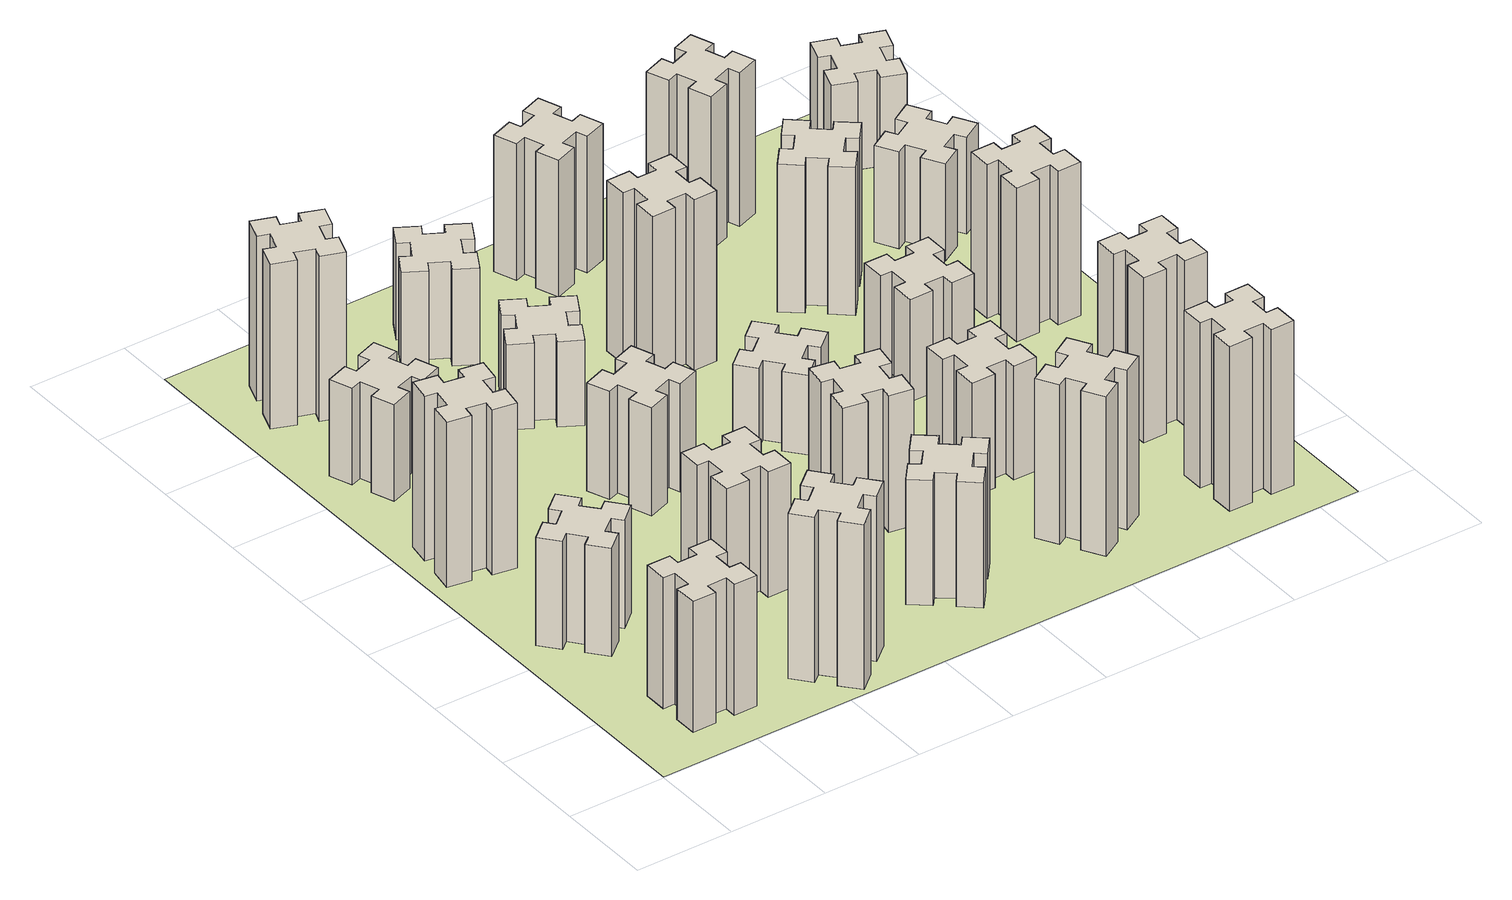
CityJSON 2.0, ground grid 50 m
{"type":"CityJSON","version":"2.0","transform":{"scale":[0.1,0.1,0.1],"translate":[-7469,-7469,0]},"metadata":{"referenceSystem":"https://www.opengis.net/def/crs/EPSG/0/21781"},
"CityObjects":{
"building1":{"type":"Building","attributes":{"class":"1000","function":"1000","usage":"1000","yearOfConstruction":2016,"roofType":"1000","measuredHeight":69,"storeysAboveGround":30,"storeysBelowGround":0},"geometry":[{"type":"Solid","lod":"1","boundaries":[[[[0,1,2,3,4,5,6,7,8,9,10,11,12,13,14,15,16,17,18,19]],[[17,16,20,21]],[[16,15,22,20]],[[15,14,23,22]],[[14,13,24,23]],[[13,12,25,24]],[[12,11,26,25]],[[11,10,27,26]],[[10,9,28,27]],[[9,8,29,28]],[[8,7,30,29]],[[7,6,31,30]],[[6,5,32,31]],[[5,4,33,32]],[[4,3,34,33]],[[3,2,35,34]],[[2,1,36,35]],[[1,0,37,36]],[[0,19,38,37]],[[19,18,39,38]],[[18,17,21,39]],[[24,25,26,27,28,29,30,31,32,33,34,35,36,37,38,39,21,20,22,23]]]]}]},
"building2":{"type":"Building","attributes":{"class":"1000","function":"1000","usage":"1000","yearOfConstruction":2016,"roofType":"1000","measuredHeight":57,"storeysAboveGround":30,"storeysBelowGround":0},"geometry":[{"type":"Solid","lod":"1","boundaries":[[[[40,41,42,43,44,45,46,47,48,49,50,51,52,53,54,55,56,57,58,59]],[[57,56,60,61]],[[56,55,62,60]],[[55,54,63,62]],[[54,53,64,63]],[[53,52,65,64]],[[52,51,66,65]],[[51,50,67,66]],[[50,49,68,67]],[[49,48,69,68]],[[48,47,70,69]],[[47,46,71,70]],[[46,45,72,71]],[[45,44,73,72]],[[44,43,74,73]],[[43,42,75,74]],[[42,41,76,75]],[[41,40,77,76]],[[40,59,78,77]],[[59,58,79,78]],[[58,57,61,79]],[[64,65,66,67,68,69,70,71,72,73,74,75,76,77,78,79,61,60,62,63]]]]}]},
"building3":{"type":"Building","attributes":{"class":"1000","function":"1000","usage":"1000","yearOfConstruction":2016,"roofType":"1000","measuredHeight":87,"storeysAboveGround":30,"storeysBelowGround":0},"geometry":[{"type":"Solid","lod":"1","boundaries":[[[[80,81,82,83,84,85,86,87,88,89,90,91,92,93,94,95,96,97,98,99]],[[97,96,100,101]],[[96,95,102,100]],[[95,94,103,102]],[[94,93,104,103]],[[93,92,105,104]],[[92,91,106,105]],[[91,90,107,106]],[[90,89,108,107]],[[89,88,109,108]],[[88,87,110,109]],[[87,86,111,110]],[[86,85,112,111]],[[85,84,113,112]],[[84,83,114,113]],[[83,82,115,114]],[[82,81,116,115]],[[81,80,117,116]],[[80,99,118,117]],[[99,98,119,118]],[[98,97,101,119]],[[104,105,106,107,108,109,110,111,112,113,114,115,116,117,118,119,101,100,102,103]]]]}]},
"building4":{"type":"Building","attributes":{"class":"1000","function":"1000","usage":"1000","yearOfConstruction":2016,"roofType":"1000","measuredHeight":51,"storeysAboveGround":30,"storeysBelowGround":0},"geometry":[{"type":"Solid","lod":"1","boundaries":[[[[120,121,122,123,124,125,126,127,128,129,130,131,132,133,134,135,136,137,138,139]],[[137,136,140,141]],[[136,135,142,140]],[[135,134,143,142]],[[134,133,144,143]],[[133,132,145,144]],[[132,131,146,145]],[[131,130,147,146]],[[130,129,148,147]],[[129,128,149,148]],[[128,127,150,149]],[[127,126,151,150]],[[126,125,152,151]],[[125,124,153,152]],[[124,123,154,153]],[[123,122,155,154]],[[122,121,156,155]],[[121,120,157,156]],[[120,139,158,157]],[[139,138,159,158]],[[138,137,141,159]],[[144,145,146,147,148,149,150,151,152,153,154,155,156,157,158,159,141,140,142,143]]]]}]},
"building5":{"type":"Building","attributes":{"class":"1000","function":"1000","usage":"1000","yearOfConstruction":2016,"roofType":"1000","measuredHeight":87,"storeysAboveGround":30,"storeysBelowGround":0},"geometry":[{"type":"Solid","lod":"1","boundaries":[[[[160,161,162,163,164,165,166,167,168,169,170,171,172,173,174,175,176,177,178,179]],[[177,176,180,181]],[[176,175,182,180]],[[175,174,183,182]],[[174,173,184,183]],[[173,172,185,184]],[[172,171,186,185]],[[171,170,187,186]],[[170,169,188,187]],[[169,168,189,188]],[[168,167,190,189]],[[167,166,191,190]],[[166,165,192,191]],[[165,164,193,192]],[[164,163,194,193]],[[163,162,195,194]],[[162,161,196,195]],[[161,160,197,196]],[[160,179,198,197]],[[179,178,199,198]],[[178,177,181,199]],[[184,185,186,187,188,189,190,191,192,193,194,195,196,197,198,199,181,180,182,183]]]]}]},
"building6":{"type":"Building","attributes":{"class":"1000","function":"1000","usage":"1000","yearOfConstruction":2016,"roofType":"1000","measuredHeight":87,"storeysAboveGround":30,"storeysBelowGround":0},"geometry":[{"type":"Solid","lod":"1","boundaries":[[[[200,201,202,203,204,205,206,207,208,209,210,211,212,213,214,215,216,217,218,219]],[[217,216,220,221]],[[216,215,222,220]],[[215,214,223,222]],[[214,213,224,223]],[[213,212,225,224]],[[212,211,226,225]],[[211,210,227,226]],[[210,209,228,227]],[[209,208,229,228]],[[208,207,230,229]],[[207,206,231,230]],[[206,205,232,231]],[[205,204,233,232]],[[204,203,234,233]],[[203,202,235,234]],[[202,201,236,235]],[[201,200,237,236]],[[200,219,238,237]],[[219,218,239,238]],[[218,217,221,239]],[[224,225,226,227,228,229,230,231,232,233,234,235,236,237,238,239,221,220,222,223]]]]}]},
"building7":{"type":"Building","attributes":{"class":"1000","function":"1000","usage":"1000","yearOfConstruction":2016,"roofType":"1000","measuredHeight":66,"storeysAboveGround":30,"storeysBelowGround":0},"geometry":[{"type":"Solid","lod":"1","boundaries":[[[[240,241,242,243,244,245,246,247,248,249,250,251,252,253,254,255,256,257,258,259]],[[257,256,260,261]],[[256,255,262,260]],[[255,254,263,262]],[[254,253,264,263]],[[253,252,265,264]],[[252,251,266,265]],[[251,250,267,266]],[[250,249,268,267]],[[249,248,269,268]],[[248,247,270,269]],[[247,246,271,270]],[[246,245,272,271]],[[245,244,273,272]],[[244,243,274,273]],[[243,242,275,274]],[[242,241,276,275]],[[241,240,277,276]],[[240,259,278,277]],[[259,258,279,278]],[[258,257,261,279]],[[264,265,266,267,268,269,270,271,272,273,274,275,276,277,278,279,261,260,262,263]]]]}]},
"building8":{"type":"Building","attributes":{"class":"1000","function":"1000","usage":"1000","yearOfConstruction":2016,"roofType":"1000","measuredHeight":57,"storeysAboveGround":30,"storeysBelowGround":0},"geometry":[{"type":"Solid","lod":"1","boundaries":[[[[280,281,282,283,284,285,286,287,288,289,290,291,292,293,294,295,296,297,298,299]],[[297,296,300,301]],[[296,295,302,300]],[[295,294,303,302]],[[294,293,304,303]],[[293,292,305,304]],[[292,291,306,305]],[[291,290,307,306]],[[290,289,308,307]],[[289,288,309,308]],[[288,287,310,309]],[[287,286,311,310]],[[286,285,312,311]],[[285,284,313,312]],[[284,283,314,313]],[[283,282,315,314]],[[282,281,316,315]],[[281,280,317,316]],[[280,299,318,317]],[[299,298,319,318]],[[298,297,301,319]],[[304,305,306,307,308,309,310,311,312,313,314,315,316,317,318,319,301,300,302,303]]]]}]},
"building9":{"type":"Building","attributes":{"class":"1000","function":"1000","usage":"1000","yearOfConstruction":2016,"roofType":"1000","measuredHeight":45,"storeysAboveGround":30,"storeysBelowGround":0},"geometry":[{"type":"Solid","lod":"1","boundaries":[[[[320,321,322,323,324,325,326,327,328,329,330,331,332,333,334,335,336,337,338,339]],[[337,336,340,341]],[[336,335,342,340]],[[335,334,343,342]],[[334,333,344,343]],[[333,332,345,344]],[[332,331,346,345]],[[331,330,347,346]],[[330,329,348,347]],[[329,328,349,348]],[[328,327,350,349]],[[327,326,351,350]],[[326,325,352,351]],[[325,324,353,352]],[[324,323,354,353]],[[323,322,355,354]],[[322,321,356,355]],[[321,320,357,356]],[[320,339,358,357]],[[339,338,359,358]],[[338,337,341,359]],[[344,345,346,347,348,349,350,351,352,353,354,355,356,357,358,359,341,340,342,343]]]]}]},
"building10":{"type":"Building","attributes":{"class":"1000","function":"1000","usage":"1000","yearOfConstruction":2016,"roofType":"1000","measuredHeight":66,"storeysAboveGround":30,"storeysBelowGround":0},"geometry":[{"type":"Solid","lod":"1","boundaries":[[[[360,361,362,363,364,365,366,367,368,369,370,371,372,373,374,375,376,377,378,379]],[[377,376,380,381]],[[376,375,382,380]],[[375,374,383,382]],[[374,373,384,383]],[[373,372,385,384]],[[372,371,386,385]],[[371,370,387,386]],[[370,369,388,387]],[[369,368,389,388]],[[368,367,390,389]],[[367,366,391,390]],[[366,365,392,391]],[[365,364,393,392]],[[364,363,394,393]],[[363,362,395,394]],[[362,361,396,395]],[[361,360,397,396]],[[360,379,398,397]],[[379,378,399,398]],[[378,377,381,399]],[[384,385,386,387,388,389,390,391,392,393,394,395,396,397,398,399,381,380,382,383]]]]}]},
"building11":{"type":"Building","attributes":{"class":"1000","function":"1000","usage":"1000","yearOfConstruction":2016,"roofType":"1000","measuredHeight":51,"storeysAboveGround":30,"storeysBelowGround":0},"geometry":[{"type":"Solid","lod":"1","boundaries":[[[[400,401,402,403,404,405,406,407,408,409,410,411,412,413,414,415,416,417,418,419]],[[417,416,420,421]],[[416,415,422,420]],[[415,414,423,422]],[[414,413,424,423]],[[413,412,425,424]],[[412,411,426,425]],[[411,410,427,426]],[[410,409,428,427]],[[409,408,429,428]],[[408,407,430,429]],[[407,406,431,430]],[[406,405,432,431]],[[405,404,433,432]],[[404,403,434,433]],[[403,402,435,434]],[[402,401,436,435]],[[401,400,437,436]],[[400,419,438,437]],[[419,418,439,438]],[[418,417,421,439]],[[424,425,426,427,428,429,430,431,432,433,434,435,436,437,438,439,421,420,422,423]]]]}]},
"building12":{"type":"Building","attributes":{"class":"1000","function":"1000","usage":"1000","yearOfConstruction":2016,"roofType":"1000","measuredHeight":72,"storeysAboveGround":30,"storeysBelowGround":0},"geometry":[{"type":"Solid","lod":"1","boundaries":[[[[440,441,442,443,444,445,446,447,448,449,450,451,452,453,454,455,456,457,458,459]],[[457,456,460,461]],[[456,455,462,460]],[[455,454,463,462]],[[454,453,464,463]],[[453,452,465,464]],[[452,451,466,465]],[[451,450,467,466]],[[450,449,468,467]],[[449,448,469,468]],[[448,447,470,469]],[[447,446,471,470]],[[446,445,472,471]],[[445,444,473,472]],[[444,443,474,473]],[[443,442,475,474]],[[442,441,476,475]],[[441,440,477,476]],[[440,459,478,477]],[[459,458,479,478]],[[458,457,461,479]],[[464,465,466,467,468,469,470,471,472,473,474,475,476,477,478,479,461,460,462,463]]]]}]},
"building13":{"type":"Building","attributes":{"class":"1000","function":"1000","usage":"1000","yearOfConstruction":2016,"roofType":"1000","measuredHeight":42,"storeysAboveGround":30,"storeysBelowGround":0},"geometry":[{"type":"Solid","lod":"1","boundaries":[[[[480,481,482,483,484,485,486,487,488,489,490,491,492,493,494,495,496,497,498,499]],[[497,496,500,501]],[[496,495,502,500]],[[495,494,503,502]],[[494,493,504,503]],[[493,492,505,504]],[[492,491,506,505]],[[491,490,507,506]],[[490,489,508,507]],[[489,488,509,508]],[[488,487,510,509]],[[487,486,511,510]],[[486,485,512,511]],[[485,484,513,512]],[[484,483,514,513]],[[483,482,515,514]],[[482,481,516,515]],[[481,480,517,516]],[[480,499,518,517]],[[499,498,519,518]],[[498,497,501,519]],[[504,505,506,507,508,509,510,511,512,513,514,515,516,517,518,519,501,500,502,503]]]]}]},
"building14":{"type":"Building","attributes":{"class":"1000","function":"1000","usage":"1000","yearOfConstruction":2016,"roofType":"1000","measuredHeight":90,"storeysAboveGround":30,"storeysBelowGround":0},"geometry":[{"type":"Solid","lod":"1","boundaries":[[[[520,521,522,523,524,525,526,527,528,529,530,531,532,533,534,535,536,537,538,539]],[[537,536,540,541]],[[536,535,542,540]],[[535,534,543,542]],[[534,533,544,543]],[[533,532,545,544]],[[532,531,546,545]],[[531,530,547,546]],[[530,529,548,547]],[[529,528,549,548]],[[528,527,550,549]],[[527,526,551,550]],[[526,525,552,551]],[[525,524,553,552]],[[524,523,554,553]],[[523,522,555,554]],[[522,521,556,555]],[[521,520,557,556]],[[520,539,558,557]],[[539,538,559,558]],[[538,537,541,559]],[[544,545,546,547,548,549,550,551,552,553,554,555,556,557,558,559,541,540,542,543]]]]}]},
"building15":{"type":"Building","attributes":{"class":"1000","function":"1000","usage":"1000","yearOfConstruction":2016,"roofType":"1000","measuredHeight":84,"storeysAboveGround":30,"storeysBelowGround":0},"geometry":[{"type":"Solid","lod":"1","boundaries":[[[[560,561,562,563,564,565,566,567,568,569,570,571,572,573,574,575,576,577,578,579]],[[577,576,580,581]],[[576,575,582,580]],[[575,574,583,582]],[[574,573,584,583]],[[573,572,585,584]],[[572,571,586,585]],[[571,570,587,586]],[[570,569,588,587]],[[569,568,589,588]],[[568,567,590,589]],[[567,566,591,590]],[[566,565,592,591]],[[565,564,593,592]],[[564,563,594,593]],[[563,562,595,594]],[[562,561,596,595]],[[561,560,597,596]],[[560,579,598,597]],[[579,578,599,598]],[[578,577,581,599]],[[584,585,586,587,588,589,590,591,592,593,594,595,596,597,598,599,581,580,582,583]]]]}]},
"building16":{"type":"Building","attributes":{"class":"1000","function":"1000","usage":"1000","yearOfConstruction":2016,"roofType":"1000","measuredHeight":60,"storeysAboveGround":30,"storeysBelowGround":0},"geometry":[{"type":"Solid","lod":"1","boundaries":[[[[600,601,602,603,604,605,606,607,608,609,610,611,612,613,614,615,616,617,618,619]],[[617,616,620,621]],[[616,615,622,620]],[[615,614,623,622]],[[614,613,624,623]],[[613,612,625,624]],[[612,611,626,625]],[[611,610,627,626]],[[610,609,628,627]],[[609,608,629,628]],[[608,607,630,629]],[[607,606,631,630]],[[606,605,632,631]],[[605,604,633,632]],[[604,603,634,633]],[[603,602,635,634]],[[602,601,636,635]],[[601,600,637,636]],[[600,619,638,637]],[[619,618,639,638]],[[618,617,621,639]],[[624,625,626,627,628,629,630,631,632,633,634,635,636,637,638,639,621,620,622,623]]]]}]},
"building17":{"type":"Building","attributes":{"class":"1000","function":"1000","usage":"1000","yearOfConstruction":2016,"roofType":"1000","measuredHeight":72,"storeysAboveGround":30,"storeysBelowGround":0},"geometry":[{"type":"Solid","lod":"1","boundaries":[[[[640,641,642,643,644,645,646,647,648,649,650,651,652,653,654,655,656,657,658,659]],[[657,656,660,661]],[[656,655,662,660]],[[655,654,663,662]],[[654,653,664,663]],[[653,652,665,664]],[[652,651,666,665]],[[651,650,667,666]],[[650,649,668,667]],[[649,648,669,668]],[[648,647,670,669]],[[647,646,671,670]],[[646,645,672,671]],[[645,644,673,672]],[[644,643,674,673]],[[643,642,675,674]],[[642,641,676,675]],[[641,640,677,676]],[[640,659,678,677]],[[659,658,679,678]],[[658,657,661,679]],[[664,665,666,667,668,669,670,671,672,673,674,675,676,677,678,679,661,660,662,663]]]]}]},
"building18":{"type":"Building","attributes":{"class":"1000","function":"1000","usage":"1000","yearOfConstruction":2016,"roofType":"1000","measuredHeight":54,"storeysAboveGround":30,"storeysBelowGround":0},"geometry":[{"type":"Solid","lod":"1","boundaries":[[[[680,681,682,683,684,685,686,687,688,689,690,691,692,693,694,695,696,697,698,699]],[[697,696,700,701]],[[696,695,702,700]],[[695,694,703,702]],[[694,693,704,703]],[[693,692,705,704]],[[692,691,706,705]],[[691,690,707,706]],[[690,689,708,707]],[[689,688,709,708]],[[688,687,710,709]],[[687,686,711,710]],[[686,685,712,711]],[[685,684,713,712]],[[684,683,714,713]],[[683,682,715,714]],[[682,681,716,715]],[[681,680,717,716]],[[680,699,718,717]],[[699,698,719,718]],[[698,697,701,719]],[[704,705,706,707,708,709,710,711,712,713,714,715,716,717,718,719,701,700,702,703]]]]}]},
"building19":{"type":"Building","attributes":{"class":"1000","function":"1000","usage":"1000","yearOfConstruction":2016,"roofType":"1000","measuredHeight":87,"storeysAboveGround":30,"storeysBelowGround":0},"geometry":[{"type":"Solid","lod":"1","boundaries":[[[[720,721,722,723,724,725,726,727,728,729,730,731,732,733,734,735,736,737,738,739]],[[737,736,740,741]],[[736,735,742,740]],[[735,734,743,742]],[[734,733,744,743]],[[733,732,745,744]],[[732,731,746,745]],[[731,730,747,746]],[[730,729,748,747]],[[729,728,749,748]],[[728,727,750,749]],[[727,726,751,750]],[[726,725,752,751]],[[725,724,753,752]],[[724,723,754,753]],[[723,722,755,754]],[[722,721,756,755]],[[721,720,757,756]],[[720,739,758,757]],[[739,738,759,758]],[[738,737,741,759]],[[744,745,746,747,748,749,750,751,752,753,754,755,756,757,758,759,741,740,742,743]]]]}]},
"building20":{"type":"Building","attributes":{"class":"1000","function":"1000","usage":"1000","yearOfConstruction":2016,"roofType":"1000","measuredHeight":78,"storeysAboveGround":30,"storeysBelowGround":0},"geometry":[{"type":"Solid","lod":"1","boundaries":[[[[760,761,762,763,764,765,766,767,768,769,770,771,772,773,774,775,776,777,778,779]],[[777,776,780,781]],[[776,775,782,780]],[[775,774,783,782]],[[774,773,784,783]],[[773,772,785,784]],[[772,771,786,785]],[[771,770,787,786]],[[770,769,788,787]],[[769,768,789,788]],[[768,767,790,789]],[[767,766,791,790]],[[766,765,792,791]],[[765,764,793,792]],[[764,763,794,793]],[[763,762,795,794]],[[762,761,796,795]],[[761,760,797,796]],[[760,779,798,797]],[[779,778,799,798]],[[778,777,781,799]],[[784,785,786,787,788,789,790,791,792,793,794,795,796,797,798,799,781,780,782,783]]]]}]},
"building21":{"type":"Building","attributes":{"class":"1000","function":"1000","usage":"1000","yearOfConstruction":2016,"roofType":"1000","measuredHeight":81,"storeysAboveGround":30,"storeysBelowGround":0},"geometry":[{"type":"Solid","lod":"1","boundaries":[[[[800,801,802,803,804,805,806,807,808,809,810,811,812,813,814,815,816,817,818,819]],[[817,816,820,821]],[[816,815,822,820]],[[815,814,823,822]],[[814,813,824,823]],[[813,812,825,824]],[[812,811,826,825]],[[811,810,827,826]],[[810,809,828,827]],[[809,808,829,828]],[[808,807,830,829]],[[807,806,831,830]],[[806,805,832,831]],[[805,804,833,832]],[[804,803,834,833]],[[803,802,835,834]],[[802,801,836,835]],[[801,800,837,836]],[[800,819,838,837]],[[819,818,839,838]],[[818,817,821,839]],[[824,825,826,827,828,829,830,831,832,833,834,835,836,837,838,839,821,820,822,823]]]]}]},
"building22":{"type":"Building","attributes":{"class":"1000","function":"1000","usage":"1000","yearOfConstruction":2016,"roofType":"1000","measuredHeight":87,"storeysAboveGround":30,"storeysBelowGround":0},"geometry":[{"type":"Solid","lod":"1","boundaries":[[[[840,841,842,843,844,845,846,847,848,849,850,851,852,853,854,855,856,857,858,859]],[[857,856,860,861]],[[856,855,862,860]],[[855,854,863,862]],[[854,853,864,863]],[[853,852,865,864]],[[852,851,866,865]],[[851,850,867,866]],[[850,849,868,867]],[[849,848,869,868]],[[848,847,870,869]],[[847,846,871,870]],[[846,845,872,871]],[[845,844,873,872]],[[844,843,874,873]],[[843,842,875,874]],[[842,841,876,875]],[[841,840,877,876]],[[840,859,878,877]],[[859,858,879,878]],[[858,857,861,879]],[[864,865,866,867,868,869,870,871,872,873,874,875,876,877,878,879,861,860,862,863]]]]}]},
"building23":{"type":"Building","attributes":{"class":"1000","function":"1000","usage":"1000","yearOfConstruction":2016,"roofType":"1000","measuredHeight":81,"storeysAboveGround":30,"storeysBelowGround":0},"geometry":[{"type":"Solid","lod":"1","boundaries":[[[[880,881,882,883,884,885,886,887,888,889,890,891,892,893,894,895,896,897,898,899]],[[897,896,900,901]],[[896,895,902,900]],[[895,894,903,902]],[[894,893,904,903]],[[893,892,905,904]],[[892,891,906,905]],[[891,890,907,906]],[[890,889,908,907]],[[889,888,909,908]],[[888,887,910,909]],[[887,886,911,910]],[[886,885,912,911]],[[885,884,913,912]],[[884,883,914,913]],[[883,882,915,914]],[[882,881,916,915]],[[881,880,917,916]],[[880,899,918,917]],[[899,898,919,918]],[[898,897,901,919]],[[904,905,906,907,908,909,910,911,912,913,914,915,916,917,918,919,901,900,902,903]]]]}]},
"building24":{"type":"Building","attributes":{"class":"1000","function":"1000","usage":"1000","yearOfConstruction":2016,"roofType":"1000","measuredHeight":51,"storeysAboveGround":30,"storeysBelowGround":0},"geometry":[{"type":"Solid","lod":"1","boundaries":[[[[920,921,922,923,924,925,926,927,928,929,930,931,932,933,934,935,936,937,938,939]],[[937,936,940,941]],[[936,935,942,940]],[[935,934,943,942]],[[934,933,944,943]],[[933,932,945,944]],[[932,931,946,945]],[[931,930,947,946]],[[930,929,948,947]],[[929,928,949,948]],[[928,927,950,949]],[[927,926,951,950]],[[926,925,952,951]],[[925,924,953,952]],[[924,923,954,953]],[[923,922,955,954]],[[922,921,956,955]],[[921,920,957,956]],[[920,939,958,957]],[[939,938,959,958]],[[938,937,941,959]],[[944,945,946,947,948,949,950,951,952,953,954,955,956,957,958,959,941,940,942,943]]]]}]},
"building25":{"type":"Building","attributes":{"class":"1000","function":"1000","usage":"1000","yearOfConstruction":2016,"roofType":"1000","measuredHeight":51,"storeysAboveGround":30,"storeysBelowGround":0},"geometry":[{"type":"Solid","lod":"1","boundaries":[[[[960,961,962,963,964,965,966,967,968,969,970,971,972,973,974,975,976,977,978,979]],[[977,976,980,981]],[[976,975,982,980]],[[975,974,983,982]],[[974,973,984,983]],[[973,972,985,984]],[[972,971,986,985]],[[971,970,987,986]],[[970,969,988,987]],[[969,968,989,988]],[[968,967,990,989]],[[967,966,991,990]],[[966,965,992,991]],[[965,964,993,992]],[[964,963,994,993]],[[963,962,995,994]],[[962,961,996,995]],[[961,960,997,996]],[[960,979,998,997]],[[979,978,999,998]],[[978,977,981,999]],[[984,985,986,987,988,989,990,991,992,993,994,995,996,997,998,999,981,980,982,983]]]]}]},
"landuse1":{"type":"LandUse","attributes":{"name":"plot1","function":"1010"},"geometry":[{"type":"MultiSurface","lod":"1","boundaries":[[[1000,1001,1002,1003]]]}]}
},
"vertices":[
[425,265,0],[525,265,0],[525,205,0],[645,205,0],[645,325,0],[585,325,0],[585,425,0],[645,425,0],[645,545,0],[525,545,0],[525,485,0],[425,485,0],[425,545,0],[305,545,0],[305,425,0],[365,425,0],[365,325,0],[305,325,0],[305,205,0],[425,205,0],[365,325,690],[305,325,690],[365,425,690],[305,425,690],[305,545,690],[425,545,690],[425,485,690],[525,485,690],[525,545,690],[645,545,690],[645,425,690],[585,425,690],[585,325,690],[645,325,690],[645,205,690],[525,205,690],[525,265,690],[425,265,690],[425,205,690],[305,205,690],
[492,1148,0],[427,1224,0],[473,1263,0],[396,1355,0],[304,1278,0],[343,1232,0],[266,1167,0],[228,1213,0],[136,1136,0],[213,1044,0],[259,1083,0],[323,1006,0],[277,968,0],[354,876,0],[446,953,0],[408,999,0],[484,1063,0],[523,1017,0],[615,1094,0],[538,1186,0],[484,1063,570],[523,1017,570],[408,999,570],[446,953,570],[354,876,570],[277,968,570],[323,1006,570],[259,1083,570],[213,1044,570],[136,1136,570],[228,1213,570],[266,1167,570],[343,1232,570],[304,1278,570],[396,1355,570],[473,1263,570],[427,1224,570],[492,1148,570],[538,1186,570],[615,1094,570],
[176,1924,0],[158,1825,0],[99,1836,0],[78,1717,0],[197,1697,0],[207,1756,0],[305,1738,0],[295,1679,0],[413,1658,0],[434,1777,0],[375,1787,0],[392,1885,0],[451,1875,0],[472,1993,0],[354,2014,0],[344,1955,0],[245,1972,0],[256,2031,0],[137,2052,0],[117,1934,0],[245,1972,870],[256,2031,870],[344,1955,870],[354,2014,870],[472,1993,870],[451,1875,870],[392,1885,870],[375,1787,870],[434,1777,870],[413,1658,870],[295,1679,870],[305,1738,870],[207,1756,870],[197,1697,870],[78,1717,870],[99,1836,870],[158,1825,870],[176,1924,870],[117,1934,870],[137,2052,870],
[385,2716,0],[291,2682,0],[270,2738,0],[157,2697,0],[199,2584,0],[255,2605,0],[289,2511,0],[233,2490,0],[274,2377,0],[387,2419,0],[366,2475,0],[460,2509,0],[480,2453,0],[593,2494,0],[552,2607,0],[496,2586,0],[462,2680,0],[518,2700,0],[477,2813,0],[364,2772,0],[462,2680,510],[518,2700,510],[496,2586,510],[552,2607,510],[593,2494,510],[480,2453,510],[460,2509,510],[366,2475,510],[387,2419,510],[274,2377,510],[233,2490,510],[289,2511,510],[255,2605,510],[199,2584,510],[157,2697,510],[270,2738,510],[291,2682,510],[385,2716,510],[364,2772,510],[477,2813,510],
[1232,308,0],[1167,384,0],[1213,423,0],[1136,515,0],[1044,438,0],[1083,392,0],[1006,327,0],[968,373,0],[876,296,0],[953,204,0],[999,243,0],[1063,166,0],[1017,128,0],[1094,36,0],[1186,113,0],[1148,159,0],[1224,223,0],[1263,177,0],[1355,254,0],[1278,346,0],[1224,223,870],[1263,177,870],[1148,159,870],[1186,113,870],[1094,36,870],[1017,128,870],[1063,166,870],[999,243,870],[953,204,870],[876,296,870],[968,373,870],[1006,327,870],[1083,392,870],[1044,438,870],[1136,515,870],[1213,423,870],[1167,384,870],[1232,308,870],[1278,346,870],[1355,254,870],
[462,3151,0],[496,3245,0],[552,3224,0],[593,3337,0],[480,3378,0],[460,3322,0],[366,3356,0],[387,3412,0],[274,3453,0],[233,3340,0],[289,3320,0],[255,3226,0],[199,3247,0],[157,3134,0],[270,3093,0],[291,3149,0],[385,3115,0],[364,3059,0],[477,3017,0],[518,3130,0],[385,3115,870],[364,3059,870],[291,3149,870],[270,3093,870],[157,3134,870],[199,3247,870],[255,3226,870],[289,3320,870],[233,3340,870],[274,3453,870],[387,3412,870],[366,3356,870],[460,3322,870],[480,3378,870],[593,3337,870],[552,3224,870],[496,3245,870],[462,3151,870],[518,3130,870],[477,3017,870],
[1005,1065,0],[1005,965,0],[945,965,0],[945,845,0],[1065,845,0],[1065,905,0],[1165,905,0],[1165,845,0],[1285,845,0],[1285,965,0],[1225,965,0],[1225,1065,0],[1285,1065,0],[1285,1185,0],[1165,1185,0],[1165,1125,0],[1065,1125,0],[1065,1185,0],[945,1185,0],[945,1065,0],[1065,1125,660],[1065,1185,660],[1165,1125,660],[1165,1185,660],[1285,1185,660],[1285,1065,660],[1225,1065,660],[1225,965,660],[1285,965,660],[1285,845,660],[1165,845,660],[1165,905,660],[1065,905,660],[1065,845,660],[945,845,660],[945,965,660],[1005,965,660],[1005,1065,660],[945,1065,660],[945,1185,660],
[1336,1846,0],[1302,1940,0],[1358,1960,0],[1317,2073,0],[1204,2032,0],[1225,1976,0],[1131,1942,0],[1110,1998,0],[997,1957,0],[1039,1844,0],[1095,1865,0],[1129,1771,0],[1073,1750,0],[1114,1637,0],[1227,1679,0],[1206,1735,0],[1300,1769,0],[1320,1713,0],[1433,1754,0],[1392,1867,0],[1300,1769,570],[1320,1713,570],[1206,1735,570],[1227,1679,570],[1114,1637,570],[1073,1750,570],[1129,1771,570],[1095,1865,570],[1039,1844,570],[997,1957,570],[1110,1998,570],[1131,1942,570],[1225,1976,570],[1204,2032,570],[1317,2073,570],[1358,1960,570],[1302,1940,570],[1336,1846,570],[1392,1867,570],[1433,1754,570],
[1117,2525,0],[1204,2475,0],[1174,2423,0],[1278,2363,0],[1338,2467,0],[1286,2497,0],[1336,2584,0],[1388,2554,0],[1448,2658,0],[1344,2718,0],[1314,2666,0],[1227,2716,0],[1257,2768,0],[1153,2828,0],[1093,2724,0],[1145,2694,0],[1095,2607,0],[1043,2637,0],[983,2533,0],[1087,2473,0],[1095,2607,450],[1043,2637,450],[1145,2694,450],[1093,2724,450],[1153,2828,450],[1257,2768,450],[1227,2716,450],[1314,2666,450],[1344,2718,450],[1448,2658,450],[1388,2554,450],[1336,2584,450],[1286,2497,450],[1338,2467,450],[1278,2363,450],[1174,2423,450],[1204,2475,450],[1117,2525,450],[1087,2473,450],[983,2533,450],
[1803,584,0],[1739,508,0],[1693,546,0],[1616,454,0],[1708,377,0],[1746,423,0],[1823,359,0],[1784,313,0],[1876,236,0],[1953,328,0],[1907,366,0],[1972,443,0],[2018,404,0],[2095,496,0],[2003,573,0],[1964,527,0],[1888,592,0],[1926,638,0],[1834,715,0],[1757,623,0],[1888,592,660],[1926,638,660],[1964,527,660],[2003,573,660],[2095,496,660],[2018,404,660],[1972,443,660],[1907,366,660],[1953,328,660],[1876,236,660],[1784,313,660],[1823,359,660],[1746,423,660],[1708,377,660],[1616,454,660],[1693,546,660],[1739,508,660],[1803,584,660],[1757,623,660],[1834,715,660],
[1214,3306,0],[1127,3356,0],[1157,3408,0],[1053,3468,0],[993,3364,0],[1045,3334,0],[995,3247,0],[943,3277,0],[883,3173,0],[987,3113,0],[1017,3165,0],[1104,3115,0],[1074,3063,0],[1178,3003,0],[1238,3107,0],[1186,3137,0],[1236,3224,0],[1288,3194,0],[1348,3298,0],[1244,3358,0],[1236,3224,510],[1288,3194,510],[1186,3137,510],[1238,3107,510],[1178,3003,510],[1074,3063,510],[1104,3115,510],[1017,3165,510],[987,3113,510],[883,3173,510],[943,3277,510],[995,3247,510],[1045,3334,510],[993,3364,510],[1053,3468,510],[1157,3408,510],[1127,3356,510],[1214,3306,510],[1244,3358,510],[1348,3298,510],
[1924,1215,0],[1825,1232,0],[1836,1291,0],[1717,1312,0],[1697,1194,0],[1756,1184,0],[1738,1085,0],[1679,1096,0],[1658,977,0],[1777,957,0],[1787,1016,0],[1885,998,0],[1875,939,0],[1993,918,0],[2014,1037,0],[1955,1047,0],[1972,1145,0],[2031,1135,0],[2052,1253,0],[1934,1274,0],[1972,1145,720],[2031,1135,720],[1955,1047,720],[2014,1037,720],[1993,918,720],[1875,939,720],[1885,998,720],[1787,1016,720],[1777,957,720],[1658,977,720],[1679,1096,720],[1738,1085,720],[1756,1184,720],[1697,1194,720],[1717,1312,720],[1836,1291,720],[1825,1232,720],[1924,1215,720],[1934,1274,720],[2052,1253,720],
[1839,1823,0],[1903,1746,0],[1857,1708,0],[1934,1616,0],[2026,1693,0],[1988,1739,0],[2064,1803,0],[2103,1757,0],[2195,1834,0],[2118,1926,0],[2072,1888,0],[2007,1964,0],[2053,2003,0],[1976,2095,0],[1884,2018,0],[1923,1972,0],[1846,1907,0],[1808,1953,0],[1716,1876,0],[1793,1784,0],[1846,1907,420],[1808,1953,420],[1923,1972,420],[1884,2018,420],[1976,2095,420],[2053,2003,420],[2007,1964,420],[2072,1888,420],[2118,1926,420],[2195,1834,420],[2103,1757,420],[2064,1803,420],[1988,1739,420],[2026,1693,420],[1934,1616,420],[1857,1708,420],[1903,1746,420],[1839,1823,420],[1793,1784,420],[1716,1876,420],
[1905,2705,0],[1805,2705,0],[1805,2765,0],[1685,2765,0],[1685,2645,0],[1745,2645,0],[1745,2545,0],[1685,2545,0],[1685,2425,0],[1805,2425,0],[1805,2485,0],[1905,2485,0],[1905,2425,0],[2025,2425,0],[2025,2545,0],[1965,2545,0],[1965,2645,0],[2025,2645,0],[2025,2765,0],[1905,2765,0],[1965,2645,900],[2025,2645,900],[1965,2545,900],[2025,2545,900],[2025,2425,900],[1905,2425,900],[1905,2485,900],[1805,2485,900],[1805,2425,900],[1685,2425,900],[1685,2545,900],[1745,2545,900],[1745,2645,900],[1685,2645,900],[1685,2765,900],[1805,2765,900],[1805,2705,900],[1905,2705,900],[1905,2765,900],[2025,2765,900],
[2475,464,0],[2525,377,0],[2473,347,0],[2533,243,0],[2637,303,0],[2607,355,0],[2694,405,0],[2724,353,0],[2828,413,0],[2768,517,0],[2716,487,0],[2666,574,0],[2718,604,0],[2658,708,0],[2554,648,0],[2584,596,0],[2497,546,0],[2467,598,0],[2363,538,0],[2423,434,0],[2497,546,840],[2467,598,840],[2584,596,840],[2554,648,840],[2658,708,840],[2718,604,840],[2666,574,840],[2716,487,840],[2768,517,840],[2828,413,840],[2724,353,840],[2694,405,840],[2607,355,840],[2637,303,840],[2533,243,840],[2473,347,840],[2525,377,840],[2475,464,840],[2423,434,840],[2363,538,840],
[2385,1165,0],[2385,1065,0],[2325,1065,0],[2325,945,0],[2445,945,0],[2445,1005,0],[2545,1005,0],[2545,945,0],[2665,945,0],[2665,1065,0],[2605,1065,0],[2605,1165,0],[2665,1165,0],[2665,1285,0],[2545,1285,0],[2545,1225,0],[2445,1225,0],[2445,1285,0],[2325,1285,0],[2325,1165,0],[2445,1225,600],[2445,1285,600],[2545,1225,600],[2545,1285,600],[2665,1285,600],[2665,1165,600],[2605,1165,600],[2605,1065,600],[2665,1065,600],[2665,945,600],[2545,945,600],[2545,1005,600],[2445,1005,600],[2445,945,600],[2325,945,600],[2325,1065,600],[2385,1065,600],[2385,1165,600],[2325,1165,600],[2325,1285,600],
[1865,3556,0],[1771,3522,0],[1750,3578,0],[1637,3537,0],[1679,3424,0],[1735,3445,0],[1769,3351,0],[1713,3330,0],[1754,3217,0],[1867,3259,0],[1846,3315,0],[1940,3349,0],[1960,3293,0],[2073,3334,0],[2032,3447,0],[1976,3426,0],[1942,3520,0],[1998,3540,0],[1957,3653,0],[1844,3612,0],[1942,3520,720],[1998,3540,720],[1976,3426,720],[2032,3447,720],[2073,3334,720],[1960,3293,720],[1940,3349,720],[1846,3315,720],[1867,3259,720],[1754,3217,720],[1713,3330,720],[1769,3351,720],[1735,3445,720],[1679,3424,720],[1637,3537,720],[1750,3578,720],[1771,3522,720],[1865,3556,720],[1844,3612,720],[1957,3653,720],
[2805,1805,0],[2805,1905,0],[2865,1905,0],[2865,2025,0],[2745,2025,0],[2745,1965,0],[2645,1965,0],[2645,2025,0],[2525,2025,0],[2525,1905,0],[2585,1905,0],[2585,1805,0],[2525,1805,0],[2525,1685,0],[2645,1685,0],[2645,1745,0],[2745,1745,0],[2745,1685,0],[2865,1685,0],[2865,1805,0],[2745,1745,540],[2745,1685,540],[2645,1745,540],[2645,1685,540],[2525,1685,540],[2525,1805,540],[2585,1805,540],[2585,1905,540],[2525,1905,540],[2525,2025,540],[2645,2025,540],[2645,1965,540],[2745,1965,540],[2745,2025,540],[2865,2025,540],[2865,1905,540],[2805,1905,540],[2805,1805,540],[2865,1805,540],[2865,1685,540],
[3225,425,0],[3225,325,0],[3165,325,0],[3165,205,0],[3285,205,0],[3285,265,0],[3385,265,0],[3385,205,0],[3505,205,0],[3505,325,0],[3445,325,0],[3445,425,0],[3505,425,0],[3505,545,0],[3385,545,0],[3385,485,0],[3285,485,0],[3285,545,0],[3165,545,0],[3165,425,0],[3285,485,870],[3285,545,870],[3385,485,870],[3385,545,870],[3505,545,870],[3505,425,870],[3445,425,870],[3445,325,870],[3505,325,870],[3505,205,870],[3385,205,870],[3385,265,870],[3285,265,870],[3285,205,870],[3165,205,870],[3165,325,870],[3225,325,870],[3225,425,870],[3165,425,870],[3165,545,870],
[2804,2647,0],[2728,2712,0],[2766,2758,0],[2674,2835,0],[2597,2743,0],[2643,2704,0],[2579,2628,0],[2533,2666,0],[2456,2574,0],[2548,2497,0],[2586,2543,0],[2663,2479,0],[2624,2433,0],[2716,2356,0],[2793,2448,0],[2747,2486,0],[2812,2563,0],[2858,2524,0],[2935,2616,0],[2843,2693,0],[2812,2563,780],[2858,2524,780],[2747,2486,780],[2793,2448,780],[2716,2356,780],[2624,2433,780],[2663,2479,780],[2586,2543,780],[2548,2497,780],[2456,2574,780],[2533,2666,780],[2579,2628,780],[2643,2704,780],[2597,2743,780],[2674,2835,780],[2766,2758,780],[2728,2712,780],[2804,2647,780],[2843,2693,780],[2935,2616,780],
[2605,3456,0],[2511,3422,0],[2490,3478,0],[2377,3437,0],[2419,3324,0],[2475,3345,0],[2509,3251,0],[2453,3230,0],[2494,3117,0],[2607,3159,0],[2586,3215,0],[2680,3249,0],[2700,3193,0],[2813,3234,0],[2772,3347,0],[2716,3326,0],[2682,3420,0],[2738,3440,0],[2697,3553,0],[2584,3512,0],[2682,3420,810],[2738,3440,810],[2716,3326,810],[2772,3347,810],[2813,3234,810],[2700,3193,810],[2680,3249,810],[2586,3215,810],[2607,3159,810],[2494,3117,810],[2453,3230,810],[2509,3251,810],[2475,3345,810],[2419,3324,810],[2377,3437,810],[2490,3478,810],[2511,3422,810],[2605,3456,810],[2584,3512,810],[2697,3553,810],
[3285,905,0],[3385,905,0],[3385,845,0],[3505,845,0],[3505,965,0],[3445,965,0],[3445,1065,0],[3505,1065,0],[3505,1185,0],[3385,1185,0],[3385,1125,0],[3285,1125,0],[3285,1185,0],[3165,1185,0],[3165,1065,0],[3225,1065,0],[3225,965,0],[3165,965,0],[3165,845,0],[3285,845,0],[3225,965,870],[3165,965,870],[3225,1065,870],[3165,1065,870],[3165,1185,870],[3285,1185,870],[3285,1125,870],[3385,1125,870],[3385,1185,870],[3505,1185,870],[3505,1065,870],[3445,1065,870],[3445,965,870],[3505,965,870],[3505,845,870],[3385,845,870],[3385,905,870],[3285,905,870],[3285,845,870],[3165,845,870],
[3225,2005,0],[3225,1905,0],[3165,1905,0],[3165,1785,0],[3285,1785,0],[3285,1845,0],[3385,1845,0],[3385,1785,0],[3505,1785,0],[3505,1905,0],[3445,1905,0],[3445,2005,0],[3505,2005,0],[3505,2125,0],[3385,2125,0],[3385,2065,0],[3285,2065,0],[3285,2125,0],[3165,2125,0],[3165,2005,0],[3285,2065,810],[3285,2125,810],[3385,2065,810],[3385,2125,810],[3505,2125,810],[3505,2005,810],[3445,2005,810],[3445,1905,810],[3505,1905,810],[3505,1785,810],[3385,1785,810],[3385,1845,810],[3285,1845,810],[3285,1785,810],[3165,1785,810],[3165,1905,810],[3225,1905,810],[3225,2005,810],[3165,2005,810],[3165,2125,810],
[3456,2707,0],[3406,2794,0],[3458,2824,0],[3398,2928,0],[3294,2868,0],[3324,2816,0],[3237,2766,0],[3207,2818,0],[3103,2758,0],[3163,2654,0],[3215,2684,0],[3265,2597,0],[3213,2567,0],[3273,2463,0],[3377,2523,0],[3347,2575,0],[3434,2625,0],[3464,2573,0],[3568,2633,0],[3508,2737,0],[3434,2625,510],[3464,2573,510],[3347,2575,510],[3377,2523,510],[3273,2463,510],[3213,2567,510],[3265,2597,510],[3215,2684,510],[3163,2654,510],[3103,2758,510],[3207,2818,510],[3237,2766,510],[3324,2816,510],[3294,2868,510],[3398,2928,510],[3458,2824,510],[3406,2794,510],[3456,2707,510],[3508,2737,510],[3568,2633,510],
[3349,3420,0],[3315,3326,0],[3259,3347,0],[3217,3234,0],[3330,3193,0],[3351,3249,0],[3445,3215,0],[3424,3159,0],[3537,3117,0],[3578,3230,0],[3522,3251,0],[3556,3345,0],[3612,3324,0],[3653,3437,0],[3540,3478,0],[3520,3422,0],[3426,3456,0],[3447,3512,0],[3334,3553,0],[3293,3440,0],[3426,3456,510],[3447,3512,510],[3520,3422,510],[3540,3478,510],[3653,3437,510],[3612,3324,510],[3556,3345,510],[3522,3251,510],[3578,3230,510],[3537,3117,510],[3424,3159,510],[3445,3215,510],[3351,3249,510],[3330,3193,510],[3217,3234,510],[3259,3347,510],[3315,3326,510],[3349,3420,510],[3293,3440,510],[3334,3553,510],
[5,3705,0],[3705,3705,0],[3705,5,0],[5,5,0]
]}
